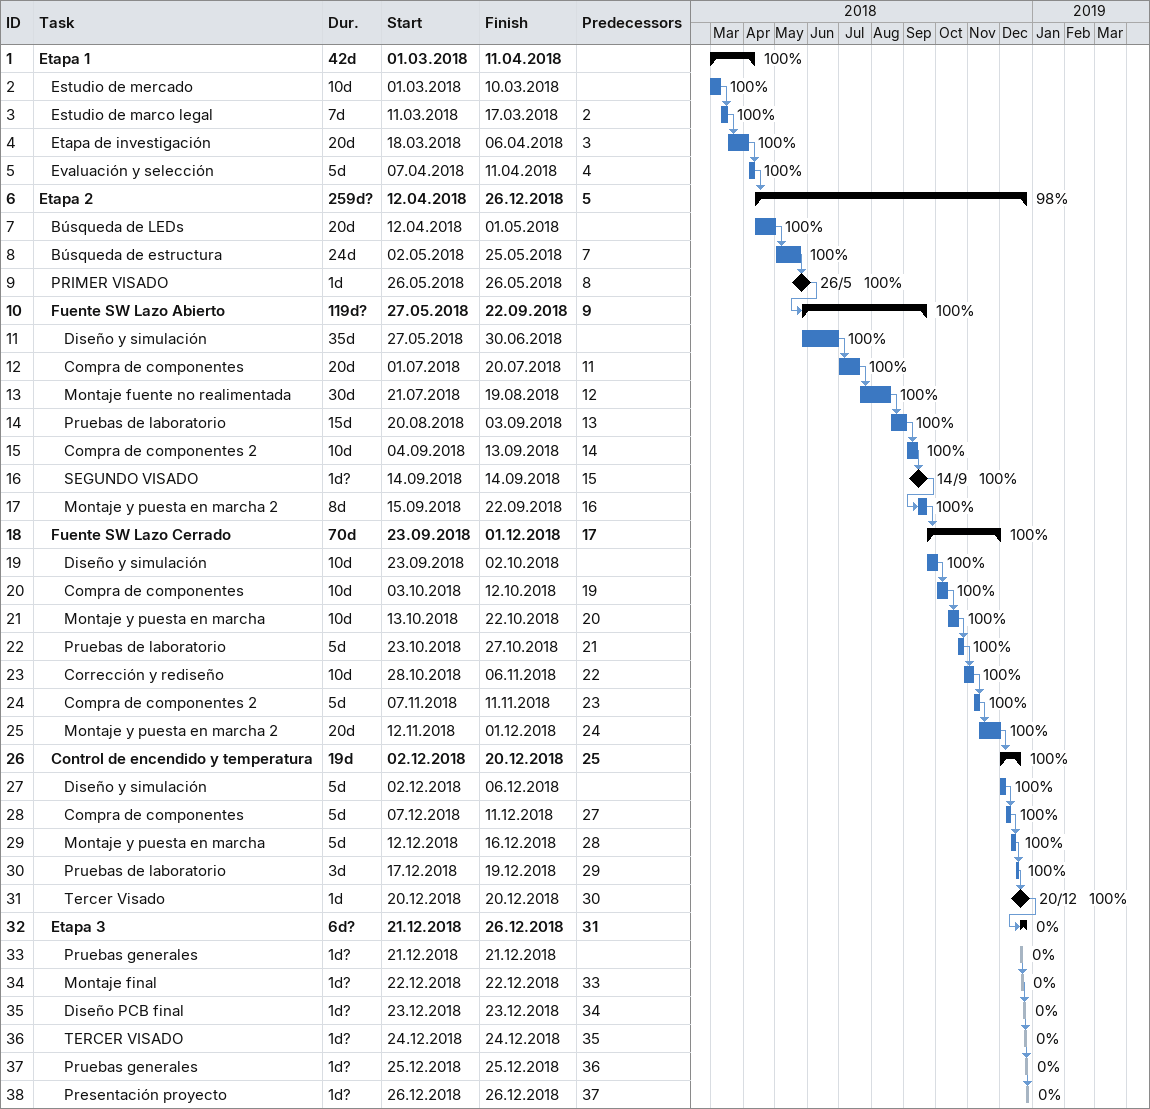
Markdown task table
| ID | Level | Task | Duration | Start | Finish | Predecessors | % complete |
|---|---|---|---|---|---|---|---|
| 1 | 1 | **Etapa 1** | 42d | 2018-03-01 | 2018-04-11 |  | 100 |
| 2 | 2 | Estudio de mercado | 10d | 2018-03-01 | 2018-03-10 |  | 100 |
| 3 | 2 | Estudio de marco legal | 7d | 2018-03-11 | 2018-03-17 | 2 | 100 |
| 4 | 2 | Etapa de investigación | 20d | 2018-03-18 | 2018-04-06 | 3 | 100 |
| 5 | 2 | Evaluación y selección | 5d | 2018-04-07 | 2018-04-11 | 4 | 100 |
| 6 | 1 | **Etapa 2** | 259d? | 2018-04-12 | 2018-12-26 | 5 | 98 |
| 7 | 2 | Búsqueda de LEDs | 20d | 2018-04-12 | 2018-05-01 |  | 100 |
| 8 | 2 | Búsqueda de estructura | 24d | 2018-05-02 | 2018-05-25 | 7 | 100 |
| 9 | 2 | PRIMER VISADO | 1d | 2018-05-26 | 2018-05-26 | 8 | 100 |
| 10 | 2 | **Fuente SW Lazo Abierto** | 119d? | 2018-05-27 | 2018-09-22 | 9 | 100 |
| 11 | 3 | Diseño y simulación | 35d | 2018-05-27 | 2018-06-30 |  | 100 |
| 12 | 3 | Compra de componentes | 20d | 2018-07-01 | 2018-07-20 | 11 | 100 |
| 13 | 3 | Montaje fuente no realimentada | 30d | 2018-07-21 | 2018-08-19 | 12 | 100 |
| 14 | 3 | Pruebas de laboratorio | 15d | 2018-08-20 | 2018-09-03 | 13 | 100 |
| 15 | 3 | Compra de componentes 2 | 10d | 2018-09-04 | 2018-09-13 | 14 | 100 |
| 16 | 3 | SEGUNDO VISADO | 1d? | 2018-09-14 | 2018-09-14 | 15 | 100 |
| 17 | 3 | Montaje y puesta en marcha 2 | 8d | 2018-09-15 | 2018-09-22 | 16 | 100 |
| 18 | 2 | **Fuente SW Lazo Cerrado** | 70d | 2018-09-23 | 2018-12-01 | 17 | 100 |
| 19 | 3 | Diseño y simulación | 10d | 2018-09-23 | 2018-10-02 |  | 100 |
| 20 | 3 | Compra de componentes | 10d | 2018-10-03 | 2018-10-12 | 19 | 100 |
| 21 | 3 | Montaje y puesta en marcha | 10d | 2018-10-13 | 2018-10-22 | 20 | 100 |
| 22 | 3 | Pruebas de laboratorio | 5d | 2018-10-23 | 2018-10-27 | 21 | 100 |
| 23 | 3 | Corrección y rediseño | 10d | 2018-10-28 | 2018-11-06 | 22 | 100 |
| 24 | 3 | Compra de componentes 2 | 5d | 2018-11-07 | 2018-11-11 | 23 | 100 |
| 25 | 3 | Montaje y puesta en marcha 2 | 20d | 2018-11-12 | 2018-12-01 | 24 | 100 |
| 26 | 2 | **Control de encendido y temperatura** | 19d | 2018-12-02 | 2018-12-20 | 25 | 100 |
| 27 | 3 | Diseño y simulación | 5d | 2018-12-02 | 2018-12-06 |  | 100 |
| 28 | 3 | Compra de componentes | 5d | 2018-12-07 | 2018-12-11 | 27 | 100 |
| 29 | 3 | Montaje y puesta en marcha | 5d | 2018-12-12 | 2018-12-16 | 28 | 100 |
| 30 | 3 | Pruebas de laboratorio | 3d | 2018-12-17 | 2018-12-19 | 29 | 100 |
| 31 | 3 | Tercer Visado | 1d | 2018-12-20 | 2018-12-20 | 30 | 100 |
| 32 | 2 | **Etapa 3** | 6d? | 2018-12-21 | 2018-12-26 | 31 | 0 |
| 33 | 3 | Pruebas generales | 1d? | 2018-12-21 | 2018-12-21 |  | 0 |
| 34 | 3 | Montaje final | 1d? | 2018-12-22 | 2018-12-22 | 33 | 0 |
| 35 | 3 | Diseño PCB final | 1d? | 2018-12-23 | 2018-12-23 | 34 | 0 |
| 36 | 3 | TERCER VISADO | 1d? | 2018-12-24 | 2018-12-24 | 35 | 0 |
| 37 | 3 | Pruebas generales | 1d? | 2018-12-25 | 2018-12-25 | 36 | 0 |
| 38 | 3 | Presentación proyecto | 1d? | 2018-12-26 | 2018-12-26 | 37 | 0 |
